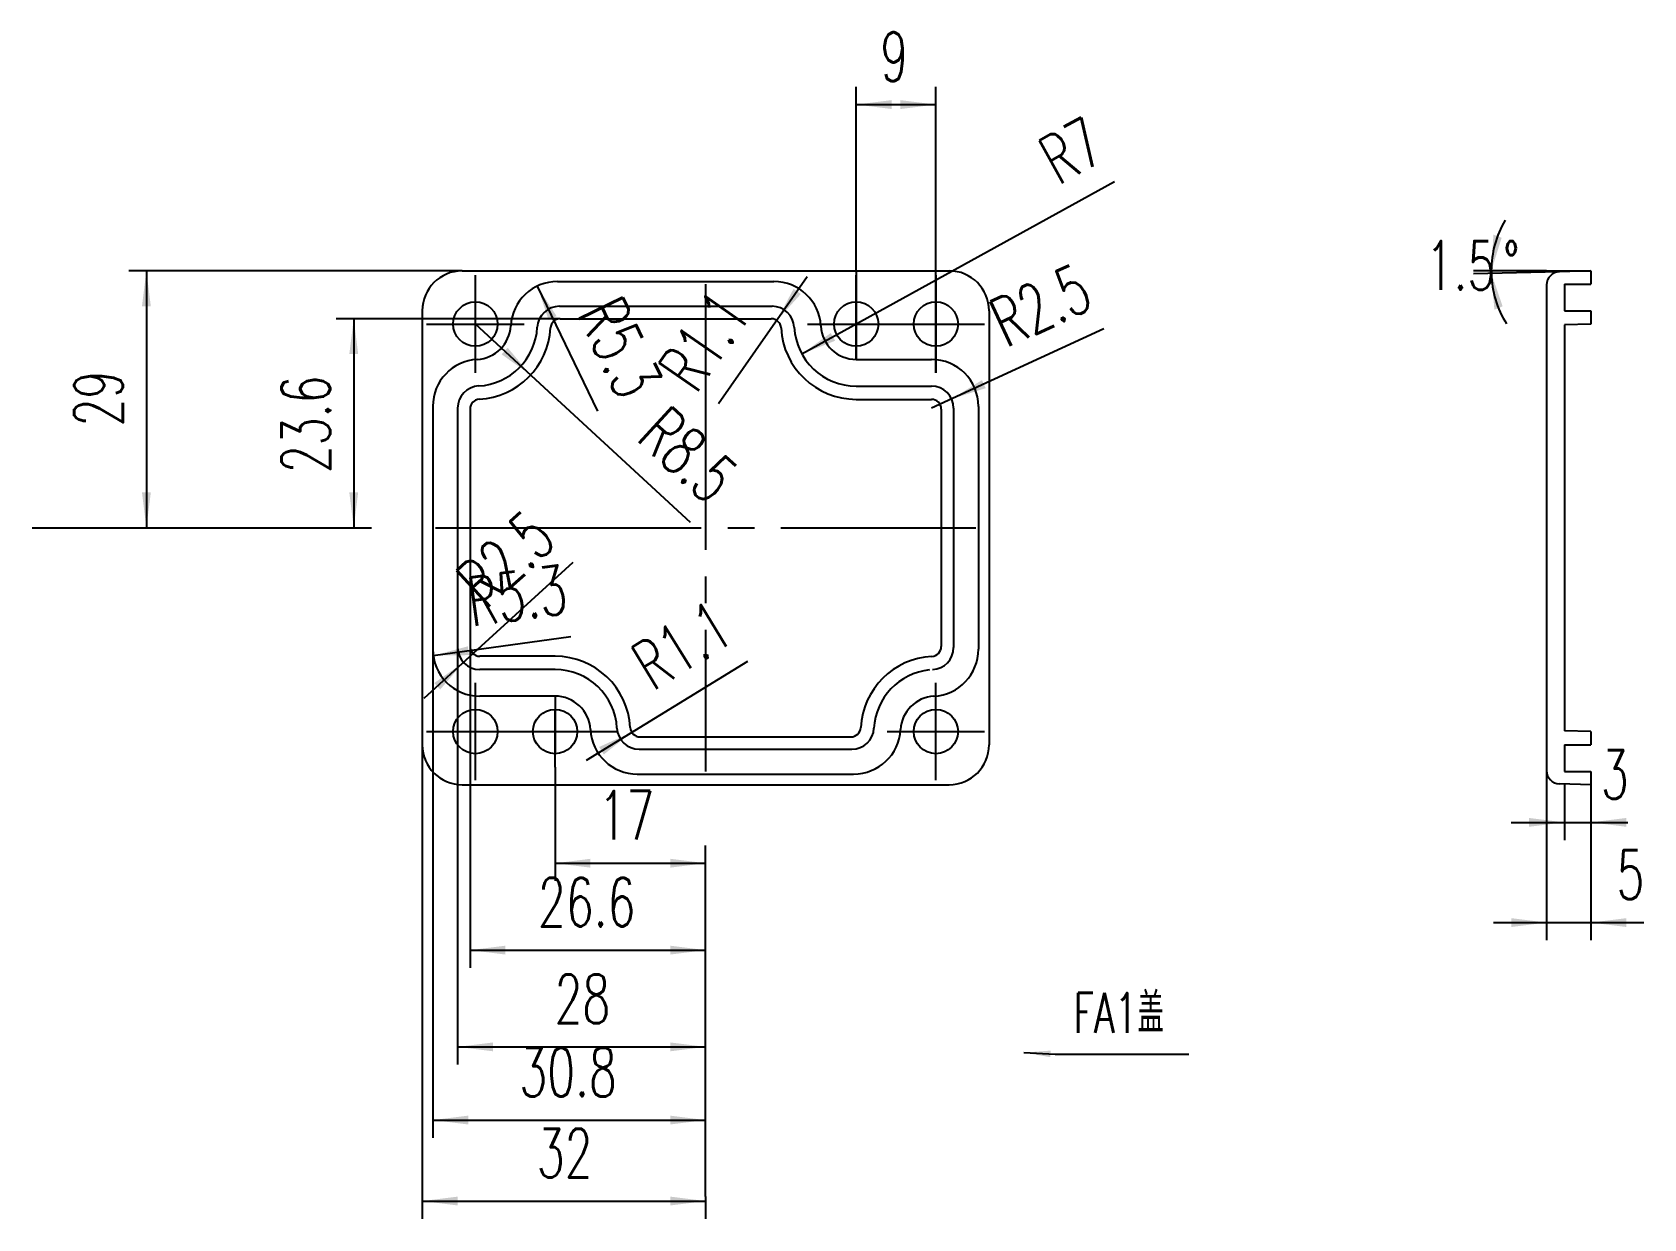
# Model space of a CAD drawing. Extents: x -136 to 46, y -78 to 56.
import ezdxf

# ---------------------------------------------------------------- set-up
doc = ezdxf.new("R2010")
doc.units = 0
doc.header["$MEASUREMENT"] = 0
doc.linetypes.add('EB_DASHDOT', pattern=[39, 30, -3, 3, -3])
doc.layers.get('0').update_dxf_attribs({"linetype": 'CONTINUOUS'})
for name, color, linetype in [('CAXA0', 7, 'CONTINUOUS'), ('CAXA1', 1, 'EB_DASHDOT'), ('CAXA4', 3, 'CONTINUOUS')]:
    doc.layers.add(name, color=color, linetype=linetype)
doc.styles.get("Standard").update_dxf_attribs({"font": 'txt', "bigfont": 'hztxt.shx'})
doc.dimstyles.new('标准', dxfattribs={"dimtxt": 5.5, "dimasz": 4, "dimexe": 2, "dimexo": 0, "dimtad": 1, "dimdec": 4, "dimdsep": 46, "dimtxsty": 'Standard', "dimcen": 0, "dimdle": 6, "dimclrd": 1, "dimclre": 1, "dimclrt": 1, "dimadec": 0, "dimazin": 0, "dimtfac": 1, "dimtdec": 4, "dimtmove": 0, "dimatfit": 3, "dimfxl": 0, "dimtolj": 1, "dimtzin": 0, "dimarcsym": 0})

# ---------------------------------------------------------------- blocks, each defined once
blk = doc.blocks.new('*U1')
at = {"layer": 'CAXA0', "linetype": 'Continuous'}
for points in [[(-122.74, 29), (-123.24, 25), (-122.24, 25)], [(-122.74, 0), (-123.24, 4), (-122.24, 4)]]:
    blk.add_hatch(color=1, dxfattribs=at).paths.add_polyline_path(points, flags=0)
at = {"layer": 'CAXA0', "color": 1, "linetype": 'Continuous'}
for p, q in [((-87.1, 29), (-124.74, 29)), ((-122.74, 29), (-122.74, 0)), ((-135.63, 0), (-120.74, 0))]:
    blk.add_line(p, q, dxfattribs=at)
at = {"layer": 'CAXA0', "color": 1, "linetype": 'Continuous', "width": 0.667}
blk.add_text('29', height=5.5, rotation=90, dxfattribs=at).set_placement((-125.4, 11.44))
blk = doc.blocks.new('*U2')
at = {"layer": 'CAXA0', "linetype": 'Continuous'}
blk.add_hatch(color=1, dxfattribs=at).paths.add_polyline_path([(-78.61, 27.28), (-77.33, 23.45), (-76.43, 23.89)], flags=0)
at = {"layer": 'CAXA0', "color": 1, "linetype": 'Continuous'}
blk.add_line((-78.61, 27.28), (-71.81, 13.16), dxfattribs=at)
at = {"layer": 'CAXA0', "color": 1, "linetype": 'Continuous', "width": 0.667}
blk.add_text('R5.3', height=5.5, rotation=295.7163, dxfattribs=at).set_placement((-74.16, 24.17))
blk = doc.blocks.new('*U3')
at = {"layer": 'CAXA0', "linetype": 'Continuous'}
for points in [[(-99.33, 23.6), (-99.83, 19.6), (-98.83, 19.6)], [(-99.33, 0), (-99.83, 4), (-98.83, 4)]]:
    blk.add_hatch(color=1, dxfattribs=at).paths.add_polyline_path(points, flags=0)
at = {"layer": 'CAXA0', "color": 1, "linetype": 'Continuous'}
for p, q in [((-76.01, 23.6), (-101.33, 23.6)), ((-99.33, 23.6), (-99.33, 0)), ((-135.63, 0), (-97.33, 0))]:
    blk.add_line(p, q, dxfattribs=at)
at = {"layer": 'CAXA0', "color": 1, "linetype": 'Continuous', "width": 0.667}
blk.add_text('23.6', height=5.5, rotation=90, dxfattribs=at).set_placement((-101.99, 6.17))
blk = doc.blocks.new('*U4')
at = {"layer": 'CAXA0', "linetype": 'Continuous'}
blk.add_hatch(color=1, dxfattribs=at).paths.add_polyline_path([(-67.95, -23.08), (-71.1, -25.59), (-71.62, -24.74)], flags=0)
at = {"layer": 'CAXA0', "color": 1, "linetype": 'Continuous'}
blk.add_line((-73.06, -26.21), (-54.85, -15.04), dxfattribs=at)
at = {"layer": 'CAXA0', "color": 1, "linetype": 'Continuous', "width": 0.667}
blk.add_text('R1.1', height=5.5, rotation=31.5308, dxfattribs=at).set_placement((-65.57, -18.49))
blk = doc.blocks.new('*U5')
at = {"layer": 'CAXA0', "linetype": 'Continuous'}
blk.add_hatch(color=1, dxfattribs=at).paths.add_polyline_path([(-86.94, -15.19), (-89.56, -18.25), (-90.23, -17.52)], flags=0)
at = {"layer": 'CAXA0', "color": 1, "linetype": 'Continuous'}
blk.add_line((-91.37, -19.23), (-74.56, -3.87), dxfattribs=at)
at = {"layer": 'CAXA0', "color": 1, "linetype": 'Continuous', "width": 0.667}
blk.add_text('R2.5', height=5.5, rotation=42.4304, dxfattribs=at).set_placement((-84.44, -9.29))
blk = doc.blocks.new('*U6')
at = {"layer": 'CAXA0', "linetype": 'Continuous'}
blk.add_hatch(color=1, dxfattribs=at).paths.add_polyline_path([(-90.35, -14.43), (-86.32, -14.37), (-86.45, -13.38)], flags=0)
at = {"layer": 'CAXA0', "color": 1, "linetype": 'Continuous'}
blk.add_line((-90.35, -14.43), (-74.82, -12.28), dxfattribs=at)
at = {"layer": 'CAXA0', "color": 1, "linetype": 'Continuous', "width": 0.667}
blk.add_text('R5.3', height=5.5, rotation=7.866, dxfattribs=at).set_placement((-86.03, -11.14))
blk = doc.blocks.new('*U7')
at = {"layer": 'CAXA0', "linetype": 'Continuous'}
blk.add_hatch(color=1, dxfattribs=at).paths.add_polyline_path([(-79.35, 17.24), (-81.95, 20.32), (-82.63, 19.58)], flags=0)
at = {"layer": 'CAXA0', "color": 1, "linetype": 'Continuous'}
blk.add_line((-61.31, 0.61), (-85.6, 23), dxfattribs=at)
at = {"layer": 'CAXA0', "color": 1, "linetype": 'Continuous', "width": 0.667}
blk.add_text('R8.5', height=5.5, rotation=317.3285, dxfattribs=at).set_placement((-67.55, 9.98))
blk = doc.blocks.new('*U8')
at = {"layer": 'CAXA4', "linetype": 'Continuous'}
for points in [[(-76.6, -37.86), (-72.6, -38.36), (-72.6, -37.36)], [(-59.6, -37.86), (-63.6, -38.36), (-63.6, -37.36)]]:
    blk.add_hatch(color=1, dxfattribs=at).paths.add_polyline_path(points, flags=0)
at = {"layer": 'CAXA4', "color": 1, "linetype": 'Continuous'}
for p, q in [((-76.6, -27), (-76.6, -39.86)), ((-59.6, -75.49), (-59.6, -35.86)), ((-76.6, -37.86), (-59.6, -37.86))]:
    blk.add_line(p, q, dxfattribs=at)
at = {"layer": 'CAXA4', "color": 1, "linetype": 'Continuous', "width": 0.667}
blk.add_text('17', height=5.5, dxfattribs=at).set_placement((-71.69, -35.2))
blk = doc.blocks.new('*U9')
at = {"layer": 'CAXA4', "linetype": 'Continuous'}
for points in [[(-86.2, -47.67), (-82.2, -48.17), (-82.2, -47.17)], [(-59.6, -47.67), (-63.6, -48.17), (-63.6, -47.17)]]:
    blk.add_hatch(color=1, dxfattribs=at).paths.add_polyline_path(points, flags=0)
at = {"layer": 'CAXA4', "color": 1, "linetype": 'Continuous'}
for p, q in [((-86.2, -13.4), (-86.2, -49.67)), ((-59.6, -75.49), (-59.6, -45.67)), ((-86.2, -47.67), (-59.6, -47.67))]:
    blk.add_line(p, q, dxfattribs=at)
at = {"layer": 'CAXA4', "color": 1, "linetype": 'Continuous', "width": 0.667}
blk.add_text('26.6', height=5.5, dxfattribs=at).set_placement((-78.53, -45.01))
blk = doc.blocks.new('*U10')
at = {"layer": 'CAXA4', "linetype": 'Continuous'}
for points in [[(-87.6, -58.59), (-83.6, -59.09), (-83.6, -58.09)], [(-59.6, -58.59), (-63.6, -59.09), (-63.6, -58.09)]]:
    blk.add_hatch(color=1, dxfattribs=at).paths.add_polyline_path(points, flags=0)
at = {"layer": 'CAXA4', "color": 1, "linetype": 'Continuous'}
for p, q in [((-87.6, -13.5), (-87.6, -60.59)), ((-59.6, -75.49), (-59.6, -56.59)), ((-87.6, -58.59), (-59.6, -58.59))]:
    blk.add_line(p, q, dxfattribs=at)
at = {"layer": 'CAXA4', "color": 1, "linetype": 'Continuous', "width": 0.667}
blk.add_text('28', height=5.5, dxfattribs=at).set_placement((-76.66, -55.93))
blk = doc.blocks.new('*U11')
at = {"layer": 'CAXA4', "linetype": 'Continuous'}
for points in [[(-90.4, -66.85), (-86.4, -67.35), (-86.4, -66.35)], [(-59.6, -66.85), (-63.6, -67.35), (-63.6, -66.35)]]:
    blk.add_hatch(color=1, dxfattribs=at).paths.add_polyline_path(points, flags=0)
at = {"layer": 'CAXA4', "color": 1, "linetype": 'Continuous'}
for p, q in [((-90.4, -13.7), (-90.4, -68.85)), ((-59.6, -75.49), (-59.6, -64.85)), ((-90.4, -66.85), (-59.6, -66.85))]:
    blk.add_line(p, q, dxfattribs=at)
at = {"layer": 'CAXA4', "color": 1, "linetype": 'Continuous', "width": 0.667}
blk.add_text('30.8', height=5.5, dxfattribs=at).set_placement((-80.63, -64.19))
blk = doc.blocks.new('*U12')
at = {"layer": 'CAXA4', "linetype": 'Continuous'}
for points in [[(-91.6, -75.99), (-87.6, -76.49), (-87.6, -75.49)], [(-59.6, -75.99), (-63.6, -76.49), (-63.6, -75.49)]]:
    blk.add_hatch(color=1, dxfattribs=at).paths.add_polyline_path(points, flags=0)
at = {"layer": 'CAXA4', "color": 1, "linetype": 'Continuous'}
for p, q in [((-91.6, -24.5), (-91.6, -77.99)), ((-91.6, -75.99), (-59.6, -75.99)), ((-59.6, -75.49), (-59.6, -77.99))]:
    blk.add_line(p, q, dxfattribs=at)
at = {"layer": 'CAXA4', "color": 1, "linetype": 'Continuous', "width": 0.667}
blk.add_text('32', height=5.5, dxfattribs=at).set_placement((-78.66, -73.33))
blk = doc.blocks.new('*U13')
at = {"layer": 'CAXA4', "linetype": 'Continuous'}
blk.add_hatch(color=1, dxfattribs=at).paths.add_polyline_path([(-51.56, 23.4), (-49.67, 26.97), (-48.85, 26.39)], flags=0)
at = {"layer": 'CAXA4', "color": 1, "linetype": 'Continuous'}
blk.add_line((-48.12, 28.32), (-58.13, 14), dxfattribs=at)
at = {"layer": 'CAXA4', "color": 1, "linetype": 'Continuous', "width": 0.667}
blk.add_text('R1.1', height=5.5, rotation=55.0613, dxfattribs=at).set_placement((-60.69, 14.97))
blk = doc.blocks.new('*U14')
at = {"layer": 'CAXA0', "linetype": 'Continuous'}
blk.add_hatch(color=1, dxfattribs=at).paths.add_polyline_path([(-48.73, 19.62), (-44.98, 21.11), (-45.47, 21.99)], flags=0)
at = {"layer": 'CAXA0', "color": 1, "linetype": 'Continuous'}
blk.add_line((-48.73, 19.62), (-13.42, 39.08), dxfattribs=at)
at = {"layer": 'CAXA0', "color": 1, "linetype": 'Continuous', "width": 0.667}
blk.add_text('R7', height=5.5, rotation=28.8648, dxfattribs=at).set_placement((-19.79, 38.61))
blk = doc.blocks.new('CAXBLOCK14')
at = {"layer": 'CAXA4', "linetype": 'Continuous'}
blk.add_hatch(color=1, dxfattribs=at).paths.add_polyline_path([(-23.66, -59.24), (-20.64, -59.01), (-20.68, -59.75)], flags=0)
at = {"layer": 'CAXA4', "color": 1, "linetype": 'Continuous'}
for p, q in [((-23.66, -59.24), (-20.13, -59.4)), ((-20.13, -59.4), (-5.05, -59.4))]:
    blk.add_line(p, q, dxfattribs=at)
at = {"layer": 'CAXA4', "color": 1, "linetype": 'Continuous', "width": 0.667}
blk.add_text('FA1盖', height=4.5, dxfattribs=at).set_placement((-18.05, -56.99))
blk = doc.blocks.new('*U16')
at = {"layer": 'CAXA0', "linetype": 'Continuous'}
for points in [[(-42.6, 47.77), (-38.6, 47.27), (-38.6, 48.27)], [(-33.6, 47.77), (-37.6, 47.27), (-37.6, 48.27)]]:
    blk.add_hatch(color=1, dxfattribs=at).paths.add_polyline_path(points, flags=0)
at = {"layer": 'CAXA0', "color": 1, "linetype": 'Continuous'}
for p, q in [((-42.6, 29), (-42.6, 49.77)), ((-33.6, 28.5), (-33.6, 49.77)), ((-42.6, 47.77), (-33.6, 47.77))]:
    blk.add_line(p, q, dxfattribs=at)
at = {"layer": 'CAXA0', "color": 1, "linetype": 'Continuous', "width": 0.667}
blk.add_text('9', height=5.5, dxfattribs=at).set_placement((-39.88, 50.43))
blk = doc.blocks.new('*U17')
at = {"layer": 'CAXA4', "linetype": 'Continuous'}
blk.add_hatch(color=1, dxfattribs=at).paths.add_polyline_path([(-31.83, 14.54), (-28.4, 16.67), (-27.98, 15.76)], flags=0)
at = {"layer": 'CAXA4', "color": 1, "linetype": 'Continuous'}
blk.add_line((-14.64, 22.45), (-34.1, 13.5), dxfattribs=at)
at = {"layer": 'CAXA4', "color": 1, "linetype": 'Continuous', "width": 0.667}
blk.add_text('R2.5', height=5.5, rotation=24.6872, dxfattribs=at).set_placement((-25.69, 20.29))
blk = doc.blocks.new('*X48')
at = {"layer": 'CAXA0', "color": 1, "linetype": 'Continuous', "width": 0.667}
for s, p in [('1.5', (21.7, 26.86)), ('%%D', (30.43, 26.86))]:
    blk.add_text(s, height=5.5, dxfattribs=at).set_placement(p)
blk = doc.blocks.new('*U18')
at = {"layer": 'CAXA0', "linetype": 'Continuous'}
for points in [[(29.11, 29), (29.35, 33.09), (30.28, 32.74)], [(29.12, 28.71), (29.46, 24.62), (30.39, 25)]]:
    blk.add_hatch(color=1, dxfattribs=at).paths.add_polyline_path(points, flags=0)
at = {"layer": 'CAXA0', "color": 1, "linetype": 'Continuous'}
for p, q in [((35.36, 29), (27.11, 29)), ((36.82, 28.91), (27.12, 28.65))]:
    blk.add_line(p, q, dxfattribs=at)
for start, end in [(149.4369, 180), (181.5, 212.0631)]:
    blk.add_arc((40.36, 29), 11.25, start, end, dxfattribs=at)
blk.add_blockref('*X48', (0, 0), dxfattribs=at)
blk = doc.blocks.new('*U19')
at = {"layer": 'CAXA0', "linetype": 'Continuous'}
for points in [[(37.36, -33.25), (33.36, -33.75), (33.36, -32.75)], [(40.36, -33.25), (44.36, -33.75), (44.36, -32.75)]]:
    blk.add_hatch(color=1, dxfattribs=at).paths.add_polyline_path(points, flags=0)
at = {"layer": 'CAXA0', "color": 1, "linetype": 'Continuous'}
for p, q in [((37.36, -28.92), (37.36, -35.25)), ((40.36, -27.5), (40.36, -35.25)), ((31.36, -33.25), (44.54, -33.25))]:
    blk.add_line(p, q, dxfattribs=at)
at = {"layer": 'CAXA0', "color": 1, "linetype": 'Continuous', "width": 0.667}
blk.add_text('3', height=5.5, dxfattribs=at).set_placement((41.48, -30.59))
blk = doc.blocks.new('*U20')
at = {"layer": 'CAXA0', "linetype": 'Continuous'}
for points in [[(35.36, -44.56), (31.36, -45.06), (31.36, -44.06)], [(40.36, -44.56), (44.36, -45.06), (44.36, -44.06)]]:
    blk.add_hatch(color=1, dxfattribs=at).paths.add_polyline_path(points, flags=0)
at = {"layer": 'CAXA0', "color": 1, "linetype": 'Continuous'}
for p, q in [((35.36, -27.41), (35.36, -46.56)), ((40.36, -27.5), (40.36, -46.56)), ((29.36, -44.56), (46.33, -44.56))]:
    blk.add_line(p, q, dxfattribs=at)
at = {"layer": 'CAXA0', "color": 1, "linetype": 'Continuous', "width": 0.667}
blk.add_text('5', height=5.5, dxfattribs=at).set_placement((43.26, -41.9))

msp = doc.modelspace()

# ---------------------------------------------------------------- linework, layer by layer
at = {"color": 7, "linetype": 'Continuous'}
for p, q in [((-87.09852, 29), (-32.09852, 29)), ((-76.31198, 27.8), (-51.88507, 27.8)), ((-42.59852, 29), (-42.59852, 19)), ((35.3595, 29), (40.3595, 29)), ((35.3595, 27.40784), (35.3595, -27.40784)), ((40.3595, 29), (36.82023, 28.90732)), ((37.3595, 29), (37.3595, 28.92144)), ((37.3595, 27.5), (37.3595, 24.5)), ((40.3595, 29), (40.3595, 27.5)), ((-91.59852, 24.5), (-91.59852, -24.5)), ((-76.11168, 25), (-52.08536, 25)), ((-27.59852, 24.5), (-27.59852, -24.5)), ((37.3595, 24.5), (40.3595, 24.5)), ((40.3595, 24.5), (40.3595, 23)), ((-76.01155, 23.6), (-52.18549, 23.6)), ((40.3595, 23), (37.3595, 22.92144)), ((37.3595, 22.92144), (37.3595, -22.92144)), ((-42.59852, 19), (-34.09852, 19)), ((-42.59852, 16), (-34.09852, 16)), ((-90.39852, 13.71346), (-90.39852, -13.7)), ((-87.59852, 13.51317), (-87.59852, -13.5)), ((-86.19852, 13.41303), (-86.19852, -13.4)), ((-42.59852, 14.5), (-34.09852, 14.5)), ((-32.99852, 13.4), (-32.99852, -13.41303)), ((-31.59852, 13.5), (-31.59852, -13.51316)), ((-28.79852, 13.7), (-28.79852, -13.71345)), ((-76.59852, -14.5), (-85.09852, -14.5)), ((-76.59852, -16), (-85.09852, -16)), ((-76.59852, -19), (-85.09852, -19)), ((-76.59852, -19), (-76.59852, -25.5)), ((-67.01155, -23.6), (-43.18549, -23.6)), ((40.3595, -23), (37.3595, -22.92144)), ((40.3595, -23), (40.3595, -24.5)), ((-67.11169, -25), (-43.08535, -25)), ((37.3595, -24.5), (37.3595, -27.5)), ((37.3595, -24.5), (40.3595, -24.5)), ((-87.09852, -29), (-32.09852, -29)), ((-67.31197, -27.8), (-42.88507, -27.8)), ((40.3595, -29), (36.82023, -28.90732)), ((37.3595, -28.92144), (37.3595, -29)), ((40.3595, -27.5), (40.3595, -29))]:
    msp.add_line(p, q, dxfattribs=at)
at = {"color": 1, "linetype": 'Continuous'}
for p, q in [((35.3595, 27.5), (35.36233, 27.5)), ((37.3595, 27.5), (40.3595, 27.5)), ((35.3595, -27.5), (35.36233, -27.5)), ((37.3595, -27.5), (40.3595, -27.5))]:
    msp.add_line(p, q, dxfattribs=at)
at = {"color": 7, "linetype": 'Continuous'}
for centre in [(-85.59852, 23), (-42.59852, 23), (-33.59852, 23), (-85.59852, -23), (-76.59852, -23), (-33.59852, -23), (-33.59852, -23)]:
    msp.add_circle(centre, 2.5, dxfattribs=at)
for centre, radius, start, end in [((-87.09852, 24.5), 4.5, 90, 180), ((-76.31198, 22.50001), 5.29999, 89.9999661, 176.9181774), ((-51.88507, 22.5), 5.3, 3.0819003, 90.0000016), ((-32.09852, 24.5), 4.5, 0, 90), ((36.8595, 27.40784), 1.5, 91.5, 180), ((-76.11168, 22.49999), 2.50001, 90.0001057, 176.9827816), ((-52.08536, 22.49999), 2.50001, 3.0171945, 89.9999041), ((-85.59852, 23), 4, 273.0819064, 356.9180944), ((-85.59852, 23), 7, 273.0169622, 356.9830407), ((-85.59852, 23), 8.5, 272.9855061, 357.0144948), ((-76.01155, 22.5), 1.1, 90.000096, 177.0142595), ((-52.18549, 22.5), 1.1, 2.9856884, 89.9999253), ((-42.59852, 23), 8.5, 182.9855054, 270), ((-42.59852, 23), 7, 183.0169595, 269.9999512), ((-42.59852, 23), 4, 183.0819042, 270), ((-85.09853, 13.71346), 5.29999, 93.0817778, 180.0000525), ((-34.09852, 13.7), 5.3, 0, 90), ((-85.09853, 13.51317), 2.49999, 93.0168437, 180.0000484), ((-34.09852, 13.5), 2.5, 0, 90), ((-85.09852, 13.41303), 1.1, 92.9854758, 180.0000124), ((-34.09852, 13.4), 1.1, 0, 90), ((-85.09852, -13.7), 5.3, 180, 270), ((-85.09852, -13.5), 2.5, 180, 270), ((-85.09852, -13.4), 1.1, 180, 270), ((-76.59852, -23), 8.5, 2.9855054, 90), ((-33.59852, -23), 8.5, 92.9855068, 177.0144924), ((-34.09852, -13.41303), 1.1, 272.9852711, 0.0000962), ((-34.09853, -13.51316), 2.50001, 273.0170799, 359.9999512), ((-34.09852, -13.71345), 5.3, 273.0818914, 0.0000053), ((-76.59852, -23), 7, 3.0169612, 89.9999344), ((-33.59852, -23), 7, 96.0423251, 176.9831197), ((-76.59852, -23), 4, 3.0819042, 90), ((-33.59852, -23), 4, 93.0819044, 176.9180945), ((-67.31197, -22.5), 5.3, 183.0819003, 270.0000016), ((-67.11169, -22.5), 2.5, 183.0169695, 269.9999966), ((-67.01155, -22.5), 1.1, 182.9856884, 269.9999253), ((-43.18548, -22.50001), 1.09999, 269.9998092, 357.0149601), ((-43.08534, -22.50001), 2.49999, 269.9998706, 356.9833535), ((-42.88506, -22.50001), 5.29999, 269.9999693, 356.9181698), ((-87.09852, -24.5), 4.5, 180, 270), ((-32.09852, -24.5), 4.5, 270, 0), ((36.8595, -27.40784), 1.5, 180, 268.5)]:
    msp.add_arc(centre, radius, start, end, dxfattribs=at)
at = {"layer": 'CAXA1', "color": 7, "linetype": 'EB_DASHDOT'}
for p, q in [((-85.59852, 17.5), (-85.59852, 28.5)), ((-42.59852, 19), (-42.59852, 28.5)), ((-33.59852, 28.5), (-33.59852, 17.5)), ((-33.59852, 17.5), (-33.59852, 28.5)), ((-91.09852, 23), (-80.09852, 23)), ((-48.09852, 23), (-37.09852, 23)), ((-39.09852, 23), (-28.09852, 23)), ((-85.59852, -28.5), (-85.59852, -17.5)), ((-33.59852, -28.5), (-33.59852, -17.5)), ((-76.59852, -27), (-76.59852, -20.5)), ((-91.09852, -23), (-80.09852, -23)), ((-83.59852, -23), (-69.59852, -23)), ((-39.09852, -23), (-28.09852, -23))]:
    msp.add_line(p, q, dxfattribs=at)
at = {"layer": 'CAXA1', "linetype": 'EB_DASHDOT'}
for p, q in [((-59.59852, 27.5), (-59.59852, -27.5)), ((-90.09852, 0), (-29.09852, 0))]:
    msp.add_line(p, q, dxfattribs=at)

# ---------------------------------------------------------------- block references
at = {"layer": 'CAXA4', "color": 7, "linetype": 'Continuous'}
msp.add_blockref('CAXBLOCK14', (0, 0), dxfattribs=at)

# ---------------------------------------------------------------- dimensions: what is measured, and where the dimension line sits
at = {"layer": 'CAXA4'}
for base, p1, p2, text, picture, middle in [((-38.09852, 47.77447), (-42.59852, 29), (-33.59852, 28.5), '\\f仿宋_GB2312;9', '*U16', (-38.09852, 52.16697)), ((-74.99852, -66.8453), (-90.39852, -13.7), (-59.59852, -75.48852), '\\f仿宋_GB2312;30.8', '*U11', (-74.99852, -62.4528)), ((-73.59852, -58.59116), (-87.59852, -13.5), (-59.59852, -75.48852), '\\f仿宋_GB2312;28', '*U10', (-73.59852, -54.19866)), ((-72.89852, -47.67214), (-86.19852, -13.4), (-59.59852, -75.48852), '\\f仿宋_GB2312;26.6', '*U9', (-72.89852, -43.27964)), ((-75.59852, -75.98988), (-91.59852, -24.5), (-59.59852, -75.48852), '\\f仿宋_GB2312;32', '*U12', (-75.59852, -71.59738))]:
    dim = msp.add_linear_dim(base=base, p1=p1, p2=p2, text=text, dimstyle='标准', dxfattribs=at)
    dim.commit()
    dim.dimension.update_dxf_attribs({"geometry": picture, "text_midpoint": middle})
at = {"layer": 'CAXA4', "color": 7, "linetype": 'Continuous'}
for center, mpoint, text, picture, middle in [((-42.59852, 23), (-48.72885, 19.62079), '\\f仿宋_GB2312;R7', '*U14', (-17.7913, 41.69009)), ((-76.31198, 22.50001), (-78.61172, 27.27506), '\\f仿宋_GB2312;R5.3', '*U2', (-70.08262, 19.68872)), ((-85.59852, 23), (-79.34888, 17.23876), '\\f仿宋_GB2312;R8.5', '*U7', (-62.11003, 7.32124)), ((-85.09852, -13.5), (-86.94376, -15.18674), '\\f仿宋_GB2312;R2.5', '*U5', (-81.31898, -4.094)), ((-85.09852, -13.7), (-90.34865, -14.42534), '\\f仿宋_GB2312;R5.3', '*U6', (-80.51307, -8.63227)), ((-67.01155, -22.5), (-67.94915, -23.07525), '\\f仿宋_GB2312;R1.1', '*U4', (-61.52162, -13.97835))]:
    dim = msp.add_radius_dim(center=center, mpoint=mpoint, text=text, dimstyle='标准', dxfattribs=at)
    dim.commit()
    dim.dimension.update_dxf_attribs({"geometry": picture, "text_midpoint": middle})
dim = msp.add_angular_dim_2l(base=(29.11243, 28.85277), line1=((35.3595, 29), (40.3595, 29)), line2=((40.3595, 29), (36.82023, 28.90732)), text='\\f仿宋_GB2312;1.5{%%D}', dimstyle='标准', dxfattribs=at)
dim.commit()
dim.dimension.update_dxf_attribs({"geometry": '*U18', "text_midpoint": (29.11243, 28.85277)})
at = {"layer": 'CAXA4'}
for center, mpoint, text, picture, middle in [((-34.09852, 13.5), (-31.82702, 14.54416), '\\f仿宋_GB2312;R2.5', '*U17', (-21.1371, 24.29244)), ((-52.18549, 22.5), (-51.55552, 23.40174), '\\f仿宋_GB2312;R1.1', '*U13', (-58.78489, 20.72341))]:
    dim = msp.add_radius_dim(center=center, mpoint=mpoint, text=text, dimstyle='标准', dxfattribs=at)
    dim.commit()
    dim.dimension.update_dxf_attribs({"geometry": picture, "text_midpoint": middle})
at = {"layer": 'CAXA4', "color": 7, "linetype": 'Continuous'}
for base, p1, text, picture, middle in [((-122.73687, 14.5), (-87.09852, 29), '\\f仿宋_GB2312;29', '*U1', (-127.12937, 14.5)), ((-99.33319, 11.8), (-76.01155, 23.6), '\\f仿宋_GB2312;23.6', '*U3', (-103.72569, 11.79999))]:
    dim = msp.add_linear_dim(base=base, p1=p1, p2=(-135.63187, 0), angle=90, text=text, dimstyle='标准', dxfattribs=at)
    dim.commit()
    dim.dimension.update_dxf_attribs({"geometry": picture, "text_midpoint": middle})
for base, p1, text, picture, middle in [((43.26095, -33.24658), (37.3595, -28.92144), '\\f仿宋_GB2312;3', '*U19', (43.26095, -28.85408)), ((45.04226, -44.56362), (35.3595, -27.40784), '\\f仿宋_GB2312;5', '*U20', (45.04226, -40.17112))]:
    dim = msp.add_linear_dim(base=base, p1=p1, p2=(40.3595, -27.5), text=text, dimstyle='标准', dxfattribs=at)
    dim.commit()
    dim.dimension.update_dxf_attribs({"geometry": picture, "text_midpoint": middle})
at = {"layer": 'CAXA4'}
dim = msp.add_linear_dim(base=(-68.09852, -37.86041), p1=(-76.59852, -27), p2=(-59.59852, -75.48852), angle=180, text='\\f仿宋_GB2312;17', dimstyle='标准', dxfattribs=at)
dim.commit()
dim.dimension.update_dxf_attribs({"geometry": '*U8', "text_midpoint": (-68.09852, -33.46791)})

doc.saveas('drawing.dxf')
